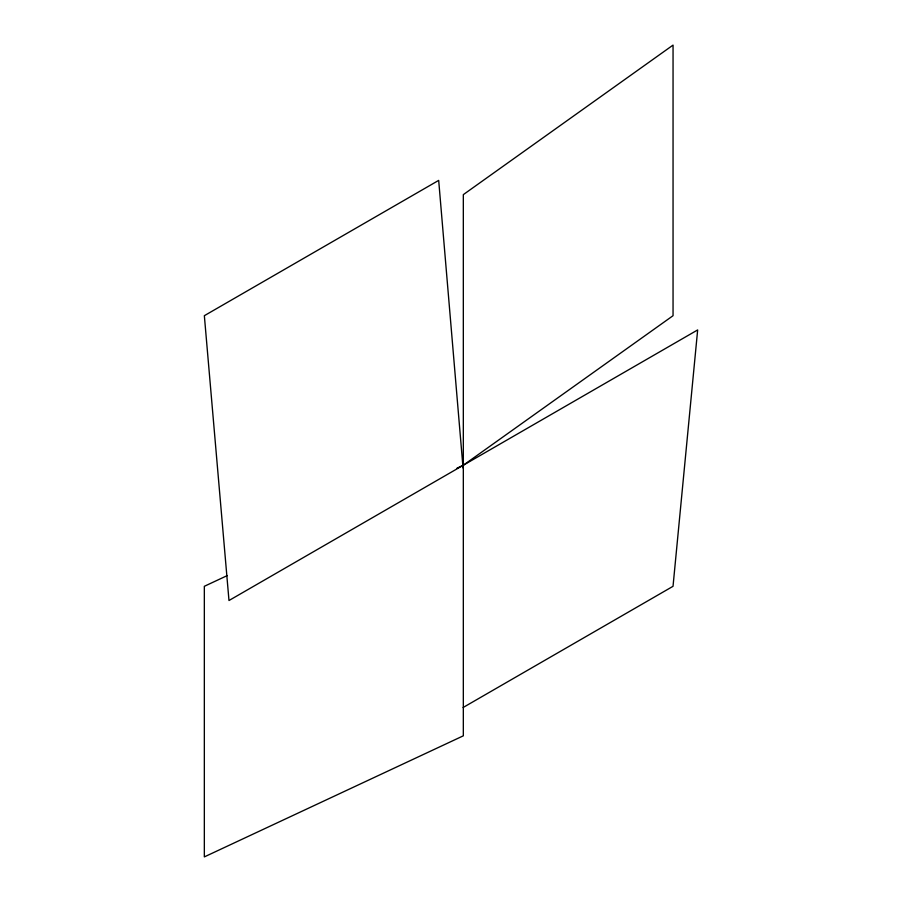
<?xml version="1.0" encoding="UTF-8"?>
<svg xmlns="http://www.w3.org/2000/svg" width="902" height="902" viewBox="0 0 902 902"><rect width="100%" height="100%" fill="white"/><g stroke="black" fill="none" stroke-linecap="round" stroke-linejoin="round"><path stroke-width="1.35" d="M463.053 468.025L438.688 180.389L204.348 315.689L228.984 600.518L697.663 329.929L673.027 586.311L463.098 707.518M227.304 575.566L204.337 586.3L204.337 856.9L463.324 735.818L463.324 194.629L673.05 45.1L673.05 315.7L463.324 465.218L456.942 468.206"/></g></svg>
